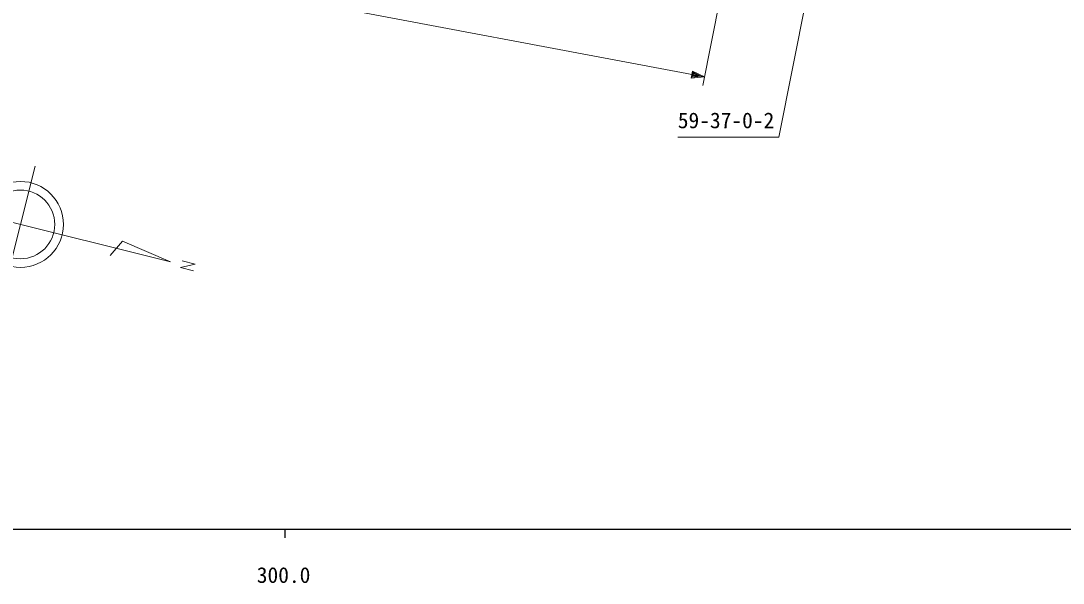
# Model space of a CAD drawing. Units: millimetres, scale not verified. Extents: x 40000 to 680000, y 20000 to 380000.
# Drawn here: x 337275 to 458550, y 198715 to 264195 of the extents above; entities that cross this region are included whole.
import ezdxf
from ezdxf.enums import TextEntityAlignment as Align

# ---------------------------------------------------------------- set-up
doc = ezdxf.new("R2010")
doc.units = ezdxf.units.MM
doc.header["$LTSCALE"] = 1000
for name, color, linetype, lineweight in [('M-BGD-HTXT', 7, 'Continuous', 13), ('M-STR-HTXT', 7, 'Continuous', 13), ('M-TTL-BAND', 7, 'Continuous', 25)]:
    doc.layers.add(name, color=color, linetype=linetype, lineweight=lineweight)
doc.styles.add('ＭＳ ゴシック', font='')
doc.styles.get('ＭＳ ゴシック').set_extended_font_data('MS Gothic')

msp = doc.modelspace()

# ---------------------------------------------------------------- linework, layer by layer
at = {"layer": 'M-BGD-HTXT'}
for p, q in [((335526, 233700), (338924, 247283)), ((354688, 236122), (330434, 242191)), ((349109, 238549), (347654, 236851)), ((354688, 236122), (349109, 238549)), ((357553, 235855), (355857, 235454)), ((355857, 235454), (357362, 235085)), ((356056, 236229), (357553, 235855))]:
    msp.add_line(p, q, dxfattribs=at)
for radius in [5000, 4000]:
    msp.add_circle((337225, 240491), radius, dxfattribs=at)
at = {"layer": 'M-STR-HTXT'}
for p, q in [((421994, 283749), (416623, 256675)), ((431571, 281379), (425465, 250637)), ((341779, 271835), (416817, 257656)), ((415265, 257522), (415421, 258348)), ((415421, 258348), (416817, 257656)), ((416817, 257656), (415265, 257522)), ((415347, 257629), (415458, 258219)), ((416405, 257734), (415347, 257629)), ((415428, 257736), (415495, 258090)), ((416169, 257779), (415428, 257736)), ((415458, 258219), (416405, 257734)), ((415495, 258090), (416169, 257779)), ((415509, 257843), (415531, 257960)), ((415815, 257846), (415509, 257843)), ((415531, 257960), (415815, 257846)), ((425465, 250637), (413714, 250636))]:
    msp.add_line(p, q, dxfattribs=at)
at = {"layer": 'M-TTL-BAND'}
for p, q in [((40000, 205000), (579000, 205000)), ((368000, 205000), (368000, 204000))]:
    msp.add_line(p, q, dxfattribs=at)

# ---------------------------------------------------------------- texts
at = {"layer": 'M-STR-HTXT', "style": 'ＭＳ ゴシック'}
msp.add_text('59-37-0-2', height=1833, rotation=0.003, dxfattribs=at).set_placement((413714, 251136), align=Align.BOTTOM_LEFT)
at = {"layer": 'M-TTL-BAND', "style": 'ＭＳ ゴシック'}
msp.add_text('300.0', height=1833, dxfattribs=at).set_placement((367844, 198195), align=Align.BOTTOM_CENTER)

doc.saveas('drawing.dxf')
